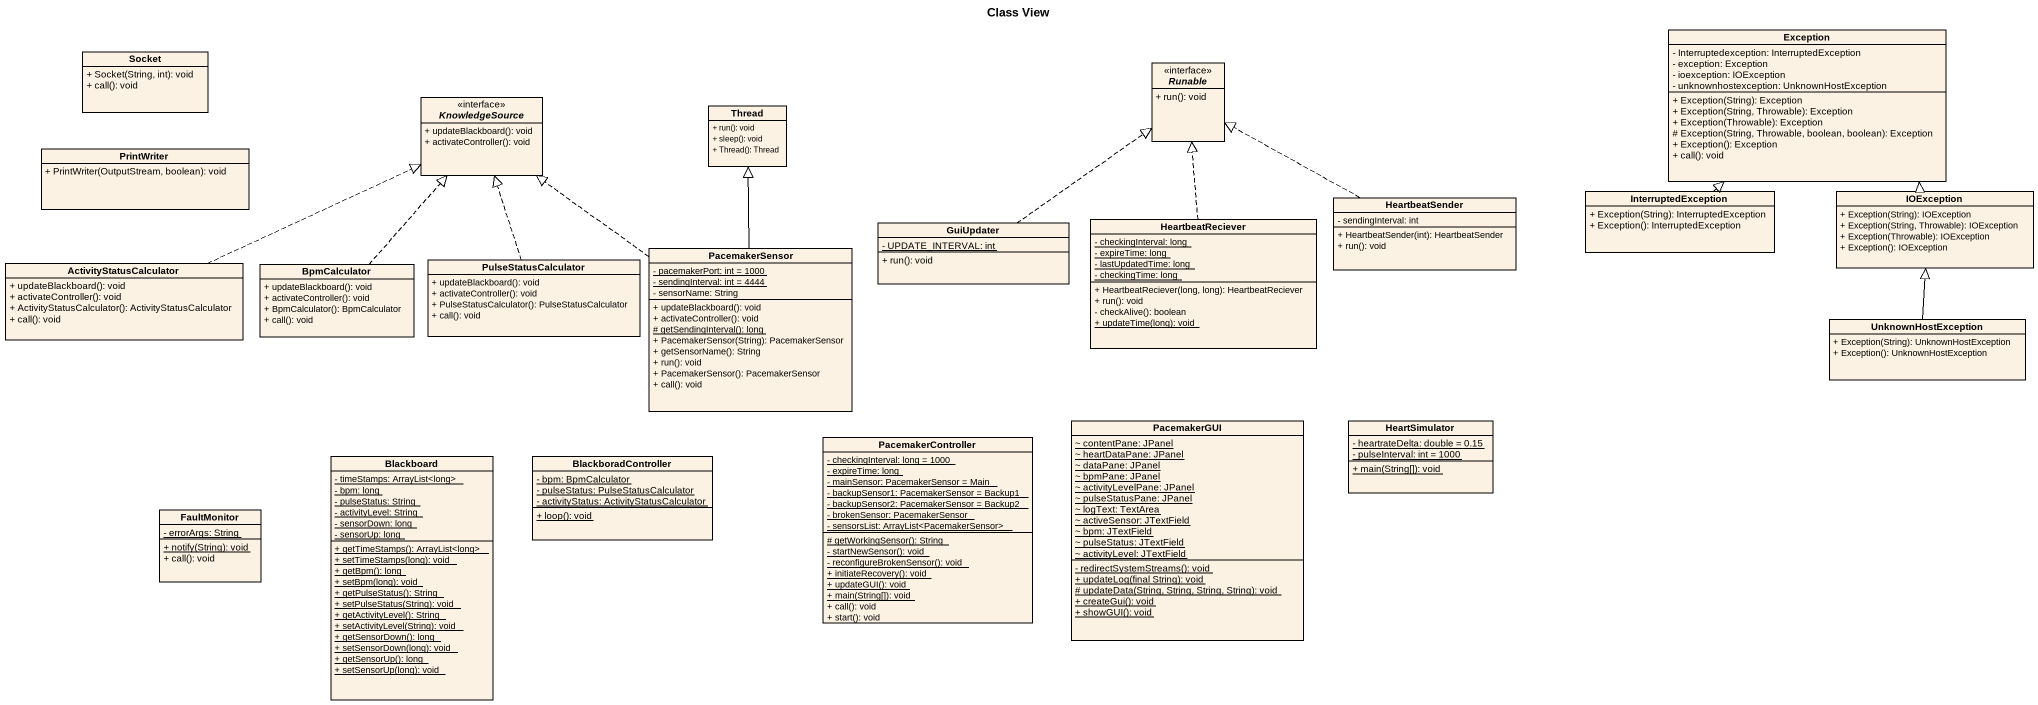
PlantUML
@startuml
title Class View
hide circle
hide empty members
skinparam classAttributeIconSize 0
class Socket {
  + Socket(String, int): void
  + call(): void
}
class "Exception" as Exception_ {
  - Interruptedexception: InterruptedException
  - exception: Exception
  - ioexception: IOException
  - unknownhostexception: UnknownHostException
  + Exception(String): Exception
  + Exception(String, Throwable): Exception
  + Exception(Throwable): Exception
  # Exception(String, Throwable, boolean, boolean): Exception
  + Exception(): Exception
  + call(): void
}
interface KnowledgeSource {
  + updateBlackboard(): void
  + activateController(): void
}
interface Runable {
  + run(): void
}
class Thread {
  + run(): void
  + sleep(): void
  + Thread(): Thread
}
class PrintWriter {
  + PrintWriter(OutputStream, boolean): void
}
class HeartbeatSender {
  - sendingInterval: int
  + HeartbeatSender(int): HeartbeatSender
  + run(): void
}
class InterruptedException {
  + Exception(String): InterruptedException
  + Exception(): InterruptedException
}
class IOException {
  + Exception(String): IOException
  + Exception(String, Throwable): IOException
  + Exception(Throwable): IOException
  + Exception(): IOException
}
class PacemakerSensor {
  {static} - pacemakerPort: int = 1000
  {static} - sendingInterval: int = 4444
  - sensorName: String
  + updateBlackboard(): void
  + activateController(): void
  {static} # getSendingInterval(): long
  + PacemakerSensor(String): PacemakerSensor
  + getSensorName(): String
  + run(): void
  + PacemakerSensor(): PacemakerSensor
  + call(): void
}
class GuiUpdater {
  {static} - UPDATE_INTERVAL: int
  + run(): void
}
class HeartbeatReciever {
  {static} - checkingInterval: long
  {static} - expireTime: long
  {static} - lastUpdatedTime: long
  {static} - checkingTime: long
  + HeartbeatReciever(long, long): HeartbeatReciever
  + run(): void
  - checkAlive(): boolean
  {static} + updateTime(long): void
}
class ActivityStatusCalculator {
  + updateBlackboard(): void
  + activateController(): void
  + ActivityStatusCalculator(): ActivityStatusCalculator
  + call(): void
}
class BpmCalculator {
  + updateBlackboard(): void
  + activateController(): void
  + BpmCalculator(): BpmCalculator
  + call(): void
}
class PulseStatusCalculator {
  + updateBlackboard(): void
  + activateController(): void
  + PulseStatusCalculator(): PulseStatusCalculator
  + call(): void
}
class UnknownHostException {
  + Exception(String): UnknownHostException
  + Exception(): UnknownHostException
}
class PacemakerController {
  {static} - checkingInterval: long = 1000
  {static} - expireTime: long
  {static} - mainSensor: PacemakerSensor = Main
  {static} - backupSensor1: PacemakerSensor = Backup1
  {static} - backupSensor2: PacemakerSensor = Backup2
  {static} - brokenSensor: PacemakerSensor
  {static} - sensorsList: ArrayList<PacemakerSensor>
  {static} # getWorkingSensor(): String
  {static} - startNewSensor(): void
  {static} - reconfigureBrokenSensor(): void
  {static} + initiateRecovery(): void
  {static} + updateGUI(): void
  {static} + main(String[]): void
  + call(): void
  + start(): void
}
class PacemakerGUI {
  {static} ~ contentPane: JPanel
  {static} ~ heartDataPane: JPanel
  {static} ~ dataPane: JPanel
  {static} ~ bpmPane: JPanel
  {static} ~ activityLevelPane: JPanel
  {static} ~ pulseStatusPane: JPanel
  {static} ~ logText: TextArea
  {static} ~ activeSensor: JTextField
  {static} ~ bpm: JTextField
  {static} ~ pulseStatus: JTextField
  {static} ~ activityLevel: JTextField
  {static} - redirectSystemStreams(): void
  {static} + updateLog(final String): void
  {static} # updateData(String, String, String, String): void
  {static} + createGui(): void
  {static} + showGUI(): void
}
class HeartSimulator {
  {static} - heartrateDelta: double = 0.15
  {static} - pulseInterval: int = 1000
  {static} + main(String[]): void
}
class Blackboard {
  {static} - timeStamps: ArrayList<long>
  {static} - bpm: long
  {static} - pulseStatus: String
  {static} - activityLevel: String
  {static} - sensorDown: long
  {static} - sensorUp: long
  {static} + getTimeStamps(): ArrayList<long>
  {static} + setTimeStamps(long): void
  {static} + getBpm(): long
  {static} + setBpm(long): void
  {static} + getPulseStatus(): String
  {static} + setPulseStatus(String): void
  {static} + getActivityLevel(): String
  {static} + setActivityLevel(String): void
  {static} + getSensorDown(): long
  {static} + setSensorDown(long): void
  {static} + getSensorUp(): long
  {static} + setSensorUp(long): void
}
class BlackboradController {
  {static} - bpm: BpmCalculator
  {static} - pulseStatus: PulseStatusCalculator
  {static} - activityStatus: ActivityStatusCalculator
  {static} + loop(): void
}
class FaultMonitor {
  {static} - errorArgs: String
  {static} + notify(String): void
  + call(): void
}
HeartbeatSender .left.|> Runable
InterruptedException -up-|> Exception_
IOException -up-|> Exception_
PacemakerSensor .up.|> KnowledgeSource
PacemakerSensor -up-|> Thread
GuiUpdater .up.|> Runable
HeartbeatReciever .up.|> Runable
ActivityStatusCalculator .right.|> KnowledgeSource
BpmCalculator .up.|> KnowledgeSource
PulseStatusCalculator .up.|> KnowledgeSource
UnknownHostException -up-|> IOException
@enduml
